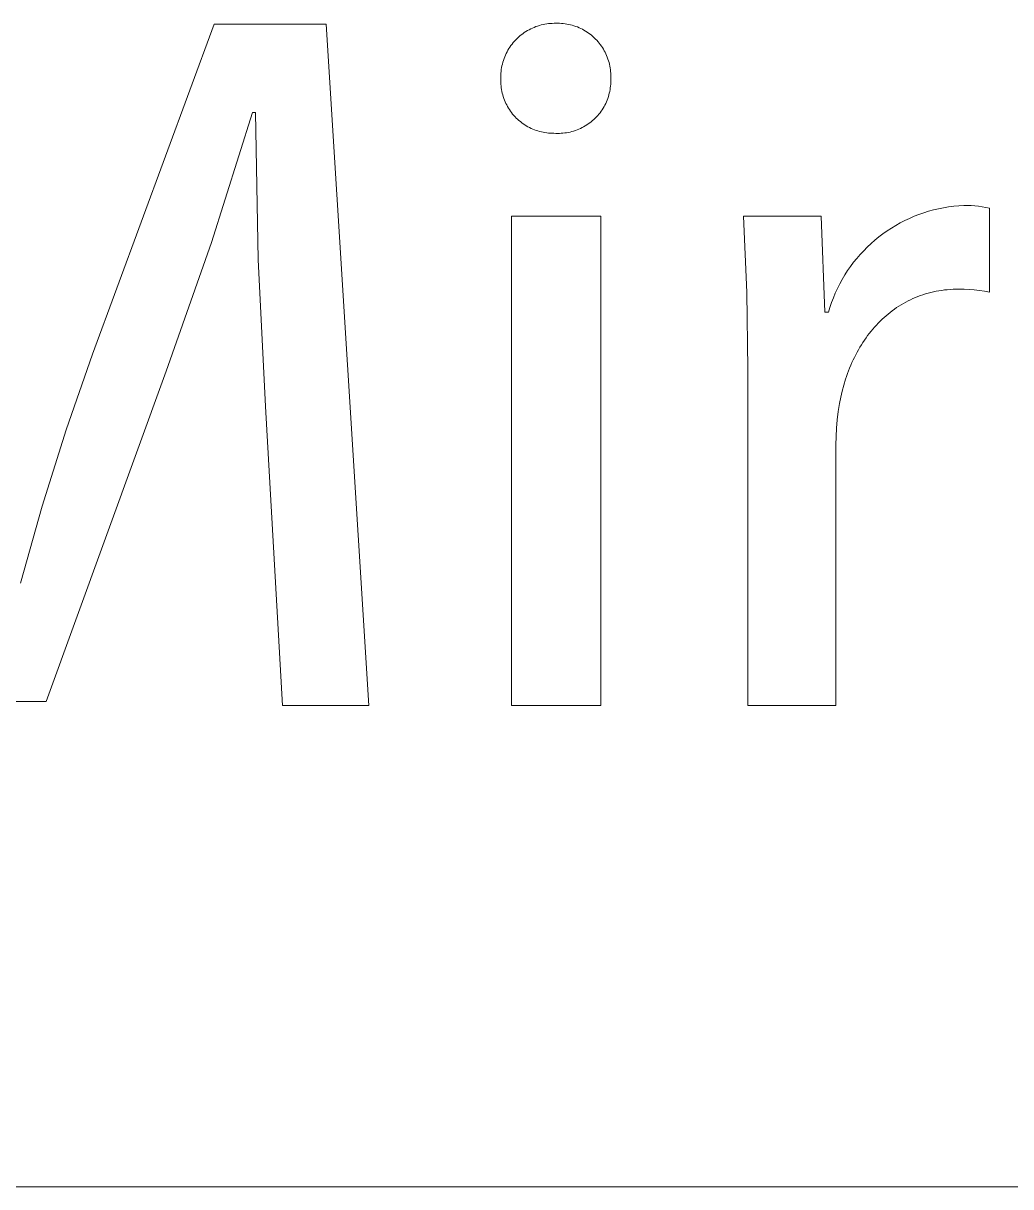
# Model space of a CAD drawing. Header units: millimetres. Extents: x -1519 to 3497, y -297 to 3208.
# Drawn here: x 2472.1 to 2521.1, y -296.8 to -239 of the extents above; entities that cross this region are included whole.
import ezdxf

# ---------------------------------------------------------------- set-up
doc = ezdxf.new("R2010")
doc.units = ezdxf.units.MM
doc.header["$MEASUREMENT"] = 0
doc.layers.add('Domyślny', color=7, linetype='Continuous', true_color=0x000000)

msp = doc.modelspace()

# ---------------------------------------------------------------- linework, layer by layer
at = {"layer": 'Domyślny', "color": 18, "lineweight": 15, "true_color": 0x000000}
for p, q in [((2475.521, -255.408), (2481.551, -239.022)), ((2481.551, -239.022), (2487.114, -239.022)), ((2487.114, -239.022), (2489.235, -272.864)), ((2497.116, -239.336), (2497.197, -239.29)), ((2497.197, -239.29), (2497.279, -239.248)), ((2497.279, -239.248), (2497.363, -239.208)), ((2497.363, -239.208), (2497.448, -239.172)), ((2497.448, -239.172), (2497.534, -239.138)), ((2497.534, -239.138), (2497.621, -239.107)), ((2497.621, -239.107), (2497.71, -239.079)), ((2497.71, -239.079), (2497.799, -239.055)), ((2497.799, -239.055), (2497.889, -239.033)), ((2497.889, -239.033), (2497.98, -239.015)), ((2497.98, -239.015), (2498.071, -239)), ((2498.071, -239), (2498.163, -238.988)), ((2498.163, -238.988), (2498.255, -238.979)), ((2498.255, -238.979), (2498.347, -238.973)), ((2498.347, -238.973), (2498.44, -238.971)), ((2498.44, -238.971), (2498.532, -238.971)), ((2498.532, -238.971), (2498.623, -238.97)), ((2498.623, -238.97), (2498.714, -238.971)), ((2498.714, -238.971), (2498.804, -238.976)), ((2498.804, -238.976), (2498.895, -238.983)), ((2498.895, -238.983), (2498.985, -238.994)), ((2498.985, -238.994), (2499.074, -239.008)), ((2499.074, -239.008), (2499.164, -239.025)), ((2499.164, -239.025), (2499.252, -239.045)), ((2499.252, -239.045), (2499.34, -239.068)), ((2499.34, -239.068), (2499.427, -239.094)), ((2499.427, -239.094), (2499.513, -239.123)), ((2499.513, -239.123), (2499.597, -239.155)), ((2499.597, -239.155), (2499.681, -239.19)), ((2499.681, -239.19), (2499.764, -239.228)), ((2499.764, -239.228), (2499.845, -239.268)), ((2499.845, -239.268), (2499.924, -239.312)), ((2496.413, -239.93), (2496.474, -239.86)), ((2496.474, -239.86), (2496.536, -239.792)), ((2496.536, -239.792), (2496.602, -239.727)), ((2496.602, -239.727), (2496.669, -239.663)), ((2496.669, -239.663), (2496.739, -239.602)), ((2496.739, -239.602), (2496.811, -239.544)), ((2496.811, -239.544), (2496.884, -239.488)), ((2496.884, -239.488), (2496.96, -239.434)), ((2496.96, -239.434), (2497.037, -239.384)), ((2497.037, -239.384), (2497.116, -239.336)), ((2499.924, -239.312), (2500.003, -239.358)), ((2500.003, -239.358), (2500.079, -239.407)), ((2500.079, -239.407), (2500.154, -239.458)), ((2500.154, -239.458), (2500.227, -239.512)), ((2500.227, -239.512), (2500.298, -239.568)), ((2500.298, -239.568), (2500.367, -239.627)), ((2500.367, -239.627), (2500.434, -239.688)), ((2500.434, -239.688), (2500.499, -239.752)), ((2500.499, -239.752), (2500.561, -239.817)), ((2500.561, -239.817), (2500.622, -239.885)), ((2496.062, -240.473), (2496.104, -240.39)), ((2496.104, -240.39), (2496.149, -240.309)), ((2496.149, -240.309), (2496.196, -240.23)), ((2496.196, -240.23), (2496.246, -240.152)), ((2496.246, -240.152), (2496.299, -240.076)), ((2496.299, -240.076), (2496.355, -240.002)), ((2496.355, -240.002), (2496.413, -239.93)), ((2500.622, -239.885), (2500.68, -239.955)), ((2500.68, -239.955), (2500.735, -240.027)), ((2500.735, -240.027), (2500.788, -240.1)), ((2500.788, -240.1), (2500.839, -240.176)), ((2500.839, -240.176), (2500.887, -240.253)), ((2500.887, -240.253), (2500.932, -240.331)), ((2500.932, -240.331), (2500.974, -240.412)), ((2500.974, -240.412), (2501.014, -240.493)), ((2495.851, -241.084), (2495.872, -240.994)), ((2495.872, -240.994), (2495.896, -240.904)), ((2495.896, -240.904), (2495.923, -240.816)), ((2495.923, -240.816), (2495.953, -240.728)), ((2495.953, -240.728), (2495.986, -240.642)), ((2495.986, -240.642), (2496.023, -240.557)), ((2496.023, -240.557), (2496.062, -240.473)), ((2501.014, -240.493), (2501.05, -240.576)), ((2501.05, -240.576), (2501.084, -240.66)), ((2501.084, -240.66), (2501.115, -240.746)), ((2501.115, -240.746), (2501.143, -240.832)), ((2501.143, -240.832), (2501.168, -240.919)), ((2501.168, -240.919), (2501.19, -241.007)), ((2501.19, -241.007), (2501.209, -241.096)), ((2495.792, -241.635), (2495.794, -241.542)), ((2495.794, -241.542), (2495.799, -241.45)), ((2495.799, -241.45), (2495.807, -241.358)), ((2495.807, -241.358), (2495.818, -241.266)), ((2495.818, -241.266), (2495.833, -241.175)), ((2495.833, -241.175), (2495.851, -241.084)), ((2501.209, -241.096), (2501.225, -241.185)), ((2501.225, -241.185), (2501.238, -241.275)), ((2501.238, -241.275), (2501.248, -241.365)), ((2501.248, -241.365), (2501.254, -241.456)), ((2501.254, -241.456), (2501.258, -241.546)), ((2501.258, -241.546), (2501.258, -241.637)), ((2495.791, -241.817), (2495.793, -241.728)), ((2495.792, -241.907), (2495.791, -241.817)), ((2495.793, -241.728), (2495.792, -241.635)), ((2495.797, -241.997), (2495.792, -241.907)), ((2495.804, -242.087), (2495.797, -241.997)), ((2495.815, -242.176), (2495.804, -242.087)), ((2495.828, -242.265), (2495.815, -242.176)), ((2501.233, -242.177), (2501.219, -242.266)), ((2501.243, -242.088), (2501.233, -242.177)), ((2501.251, -241.998), (2501.243, -242.088)), ((2501.255, -241.908), (2501.251, -241.998)), ((2501.258, -241.637), (2501.255, -241.728)), ((2501.255, -241.728), (2501.257, -241.818)), ((2501.257, -241.818), (2501.255, -241.908)), ((2495.845, -242.354), (2495.828, -242.265)), ((2495.865, -242.441), (2495.845, -242.354)), ((2495.888, -242.528), (2495.865, -242.441)), ((2495.913, -242.614), (2495.888, -242.528)), ((2495.942, -242.7), (2495.913, -242.614)), ((2495.974, -242.784), (2495.942, -242.7)), ((2501.105, -242.701), (2501.074, -242.786)), ((2501.134, -242.616), (2501.105, -242.701)), ((2501.16, -242.53), (2501.134, -242.616)), ((2501.183, -242.442), (2501.16, -242.53)), ((2501.202, -242.355), (2501.183, -242.442)), ((2501.219, -242.266), (2501.202, -242.355)), ((2496.008, -242.867), (2495.974, -242.784)), ((2496.045, -242.949), (2496.008, -242.867)), ((2496.086, -243.029), (2496.045, -242.949)), ((2496.128, -243.108), (2496.086, -243.029)), ((2496.174, -243.186), (2496.128, -243.108)), ((2496.222, -243.262), (2496.174, -243.186)), ((2496.273, -243.336), (2496.222, -243.262)), ((2496.326, -243.408), (2496.273, -243.336)), ((2500.774, -243.339), (2500.72, -243.412)), ((2500.825, -243.265), (2500.774, -243.339)), ((2500.873, -243.189), (2500.825, -243.265)), ((2500.919, -243.111), (2500.873, -243.189)), ((2500.961, -243.032), (2500.919, -243.111)), ((2501.002, -242.951), (2500.961, -243.032)), ((2501.039, -242.869), (2501.002, -242.951)), ((2501.074, -242.786), (2501.039, -242.869)), ((2483.455, -243.398), (2481.429, -249.866)), ((2483.606, -243.398), (2483.455, -243.398)), ((2483.744, -250.71), (2483.606, -243.398)), ((2496.382, -243.479), (2496.326, -243.408)), ((2496.44, -243.548), (2496.382, -243.479)), ((2496.501, -243.614), (2496.44, -243.548)), ((2496.564, -243.678), (2496.501, -243.614)), ((2496.629, -243.741), (2496.564, -243.678)), ((2496.696, -243.801), (2496.629, -243.741)), ((2496.765, -243.858), (2496.696, -243.801)), ((2496.836, -243.913), (2496.765, -243.858)), ((2496.909, -243.966), (2496.836, -243.913)), ((2500.21, -243.918), (2500.137, -243.97)), ((2500.281, -243.862), (2500.21, -243.918)), ((2500.35, -243.805), (2500.281, -243.862)), ((2500.418, -243.745), (2500.35, -243.805)), ((2500.483, -243.682), (2500.418, -243.745)), ((2500.546, -243.618), (2500.483, -243.682)), ((2500.606, -243.551), (2500.546, -243.618)), ((2500.664, -243.482), (2500.606, -243.551)), ((2500.72, -243.412), (2500.664, -243.482)), ((2496.984, -244.016), (2496.909, -243.966)), ((2497.06, -244.064), (2496.984, -244.016)), ((2497.138, -244.108), (2497.06, -244.064)), ((2497.218, -244.151), (2497.138, -244.108)), ((2497.298, -244.19), (2497.218, -244.151)), ((2497.381, -244.227), (2497.298, -244.19)), ((2497.464, -244.26), (2497.381, -244.227)), ((2497.548, -244.291), (2497.464, -244.26)), ((2497.634, -244.319), (2497.548, -244.291)), ((2497.72, -244.344), (2497.634, -244.319)), ((2497.808, -244.366), (2497.72, -244.344)), ((2497.896, -244.385), (2497.808, -244.366)), ((2497.984, -244.4), (2497.896, -244.385)), ((2498.073, -244.413), (2497.984, -244.4)), ((2498.163, -244.423), (2498.073, -244.413)), ((2498.252, -244.43), (2498.163, -244.423)), ((2498.342, -244.433), (2498.252, -244.43)), ((2498.432, -244.434), (2498.342, -244.433)), ((2498.522, -244.439), (2498.432, -244.434)), ((2498.612, -244.442), (2498.522, -244.439)), ((2498.702, -244.441), (2498.612, -244.442)), ((2498.792, -244.437), (2498.702, -244.441)), ((2498.882, -244.43), (2498.792, -244.437)), ((2498.972, -244.42), (2498.882, -244.43)), ((2499.061, -244.407), (2498.972, -244.42)), ((2499.149, -244.391), (2499.061, -244.407)), ((2499.238, -244.372), (2499.149, -244.391)), ((2499.325, -244.35), (2499.238, -244.372)), ((2499.411, -244.325), (2499.325, -244.35)), ((2499.497, -244.297), (2499.411, -244.325)), ((2499.582, -244.266), (2499.497, -244.297)), ((2499.665, -244.232), (2499.582, -244.266)), ((2499.747, -244.195), (2499.665, -244.232)), ((2499.828, -244.156), (2499.747, -244.195)), ((2499.908, -244.114), (2499.828, -244.156)), ((2499.986, -244.068), (2499.908, -244.114)), ((2500.062, -244.021), (2499.986, -244.068)), ((2500.137, -243.97), (2500.062, -244.021)), ((2516.32, -248.56), (2516.557, -248.467)), ((2516.557, -248.467), (2516.798, -248.383)), ((2516.798, -248.383), (2517.041, -248.307)), ((2517.041, -248.307), (2517.286, -248.24)), ((2517.286, -248.24), (2517.534, -248.181)), ((2517.534, -248.181), (2517.783, -248.131)), ((2517.783, -248.131), (2518.034, -248.09)), ((2518.034, -248.09), (2518.287, -248.057)), ((2518.287, -248.057), (2518.54, -248.033)), ((2518.54, -248.033), (2518.794, -248.018)), ((2518.794, -248.018), (2518.977, -248.021)), ((2518.977, -248.021), (2519.159, -248.029)), ((2519.159, -248.029), (2519.341, -248.043)), ((2519.341, -248.043), (2519.523, -248.062)), ((2519.523, -248.062), (2519.704, -248.086)), ((2519.704, -248.086), (2519.884, -248.116)), ((2519.884, -248.116), (2520.064, -248.152)), ((2520.064, -248.152), (2520.064, -252.328)), ((2496.327, -248.559), (2500.754, -248.559)), ((2496.327, -272.864), (2496.327, -248.559)), ((2500.754, -248.559), (2500.754, -272.864)), ((2508.01, -252.351), (2507.853, -248.553)), ((2507.853, -248.553), (2511.712, -248.553)), ((2511.712, -248.553), (2511.879, -253.33)), ((2515.191, -249.143), (2515.408, -249.011)), ((2515.408, -249.011), (2515.63, -248.886)), ((2515.63, -248.886), (2515.857, -248.769)), ((2515.857, -248.769), (2516.087, -248.661)), ((2516.087, -248.661), (2516.32, -248.56)), ((2514.371, -249.745), (2514.568, -249.584)), ((2514.568, -249.584), (2514.77, -249.43)), ((2514.77, -249.43), (2514.978, -249.283)), ((2514.978, -249.283), (2515.191, -249.143)), ((2481.429, -249.866), (2479.179, -256.26)), ((2513.642, -250.455), (2513.815, -250.268)), ((2513.815, -250.268), (2513.994, -250.087)), ((2513.994, -250.087), (2514.18, -249.913)), ((2514.18, -249.913), (2514.371, -249.745)), ((2484.107, -258.014), (2483.744, -250.71)), ((2513.165, -251.05), (2513.317, -250.846)), ((2513.317, -250.846), (2513.476, -250.648)), ((2513.476, -250.648), (2513.642, -250.455)), ((2512.882, -251.473), (2513.019, -251.259)), ((2513.019, -251.259), (2513.165, -251.05)), ((2512.514, -252.142), (2512.629, -251.915)), ((2512.629, -251.915), (2512.751, -251.692)), ((2512.751, -251.692), (2512.882, -251.473)), ((2508.054, -256.153), (2508.01, -252.351)), ((2512.309, -252.608), (2512.407, -252.373)), ((2512.407, -252.373), (2512.514, -252.142)), ((2516.507, -252.548), (2516.384, -252.597)), ((2516.633, -252.501), (2516.507, -252.548)), ((2516.76, -252.457), (2516.633, -252.501)), ((2516.888, -252.417), (2516.76, -252.457)), ((2517.018, -252.379), (2516.888, -252.417)), ((2517.149, -252.345), (2517.018, -252.379)), ((2517.282, -252.313), (2517.149, -252.345)), ((2517.417, -252.285), (2517.282, -252.313)), ((2517.552, -252.26), (2517.417, -252.285)), ((2517.69, -252.238), (2517.552, -252.26)), ((2517.829, -252.22), (2517.69, -252.238)), ((2517.969, -252.205), (2517.829, -252.22)), ((2518.11, -252.193), (2517.969, -252.205)), ((2518.253, -252.184), (2518.11, -252.193)), ((2518.398, -252.179), (2518.253, -252.184)), ((2518.544, -252.177), (2518.398, -252.179)), ((2518.798, -252.182), (2518.544, -252.177)), ((2519.053, -252.196), (2518.798, -252.182)), ((2519.307, -252.217), (2519.053, -252.196)), ((2519.56, -252.246), (2519.307, -252.217)), ((2519.813, -252.283), (2519.56, -252.246)), ((2520.064, -252.328), (2519.813, -252.283)), ((2512.062, -253.33), (2512.136, -253.086)), ((2512.136, -253.086), (2512.218, -252.846)), ((2512.218, -252.846), (2512.309, -252.608)), ((2515.344, -253.173), (2515.237, -253.251)), ((2515.453, -253.098), (2515.344, -253.173)), ((2515.564, -253.026), (2515.453, -253.098)), ((2515.676, -252.956), (2515.564, -253.026)), ((2515.79, -252.889), (2515.676, -252.956)), ((2515.905, -252.825), (2515.79, -252.889)), ((2516.022, -252.764), (2515.905, -252.825)), ((2516.141, -252.706), (2516.022, -252.764)), ((2516.262, -252.65), (2516.141, -252.706)), ((2516.384, -252.597), (2516.262, -252.65)), ((2511.879, -253.33), (2512.062, -253.33)), ((2514.729, -253.678), (2514.633, -253.771)), ((2514.827, -253.587), (2514.729, -253.678)), ((2514.927, -253.499), (2514.827, -253.587)), ((2515.029, -253.414), (2514.927, -253.499)), ((2515.132, -253.331), (2515.029, -253.414)), ((2515.237, -253.251), (2515.132, -253.331)), ((2514.18, -254.271), (2514.095, -254.378)), ((2514.266, -254.166), (2514.18, -254.271)), ((2514.355, -254.064), (2514.266, -254.166)), ((2514.446, -253.964), (2514.355, -254.064)), ((2514.538, -253.866), (2514.446, -253.964)), ((2514.633, -253.771), (2514.538, -253.866)), ((2513.774, -254.829), (2513.699, -254.947)), ((2513.852, -254.713), (2513.774, -254.829)), ((2513.931, -254.599), (2513.852, -254.713)), ((2514.012, -254.488), (2513.931, -254.599)), ((2514.095, -254.378), (2514.012, -254.488)), ((2474.211, -259.162), (2475.521, -255.408)), ((2513.419, -255.439), (2513.355, -255.567)), ((2513.486, -255.313), (2513.419, -255.439)), ((2513.555, -255.189), (2513.486, -255.313)), ((2513.626, -255.067), (2513.555, -255.189)), ((2513.699, -254.947), (2513.626, -255.067)), ((2513.173, -255.963), (2513.117, -256.098)), ((2513.231, -255.829), (2513.173, -255.963)), ((2513.292, -255.697), (2513.231, -255.829)), ((2513.355, -255.567), (2513.292, -255.697)), ((2479.179, -256.26), (2473.216, -272.663)), ((2508.054, -272.857), (2508.054, -256.153)), ((2512.961, -256.516), (2512.913, -256.658)), ((2513.01, -256.375), (2512.961, -256.516)), ((2513.062, -256.236), (2513.01, -256.375)), ((2513.117, -256.098), (2513.062, -256.236)), ((2512.825, -256.949), (2512.745, -257.245)), ((2512.913, -256.658), (2512.825, -256.949)), ((2512.675, -257.548), (2512.614, -257.857)), ((2512.745, -257.245), (2512.675, -257.548)), ((2484.959, -272.864), (2484.107, -258.014)), ((2512.554, -258.265), (2512.505, -258.675)), ((2512.614, -257.857), (2512.554, -258.265)), ((2512.505, -258.675), (2512.469, -259.087)), ((2473.019, -262.955), (2474.211, -259.162)), ((2512.444, -259.499), (2512.43, -259.911)), ((2512.469, -259.087), (2512.444, -259.499)), ((2512.43, -259.911), (2512.43, -272.857)), ((2471.946, -266.783), (2473.019, -262.955)), ((2473.216, -272.663), (2469.875, -272.663)), ((2489.235, -272.864), (2484.959, -272.864)), ((2500.754, -272.864), (2496.327, -272.864)), ((2512.43, -272.857), (2508.054, -272.857)), ((3492.39, -296.772), (-1519.067, -296.772)), ((3492.39, -296.772), (1601.48, -296.772))]:
    msp.add_line(p, q, dxfattribs=at)

doc.saveas('drawing.dxf')
